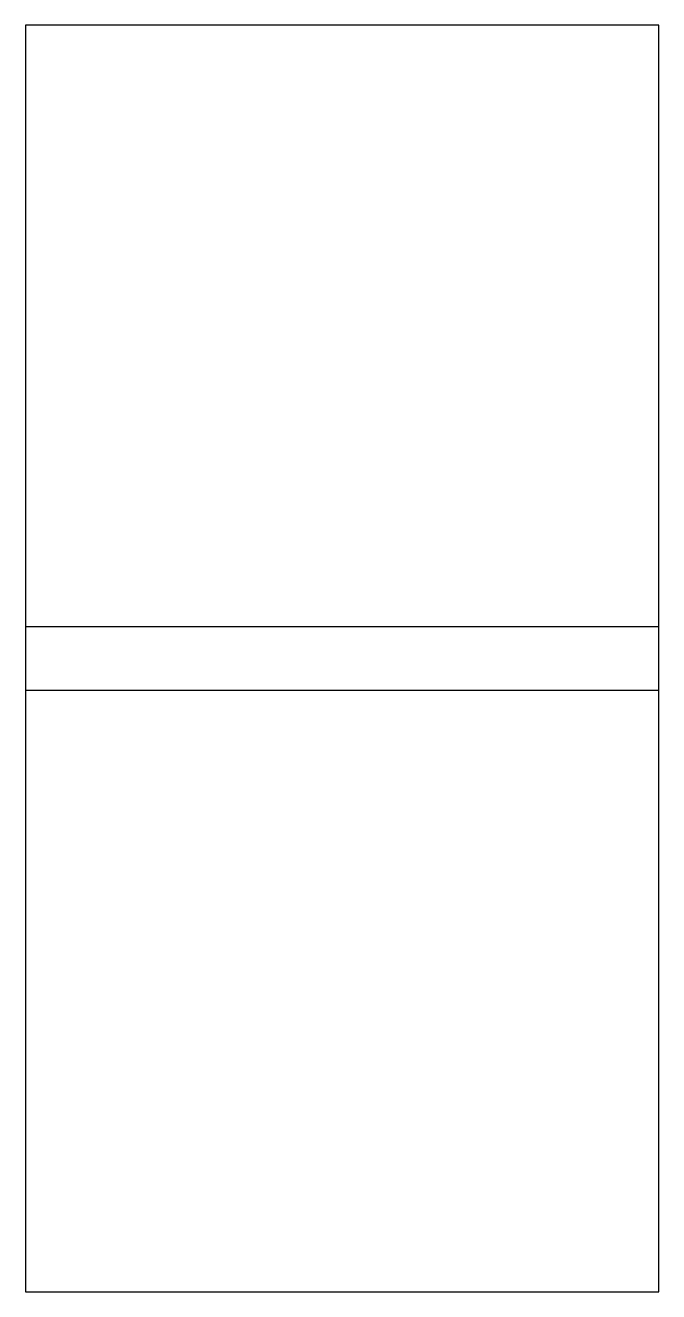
# Model space of a CAD drawing. Extents: x -25 to 25, y -50 to 50.
import ezdxf

# ---------------------------------------------------------------- set-up
doc = ezdxf.new("R2010")
doc.units = 0
doc.layers.add('LAYER_1', color=18, linetype='CONTINUOUS')

msp = doc.modelspace()

# ---------------------------------------------------------------- linework, layer by layer
at = {"layer": 'LAYER_1'}
for points in [[(-25, -50), (25, -50), (25, 50), (-25, 50)], [(-25, -2.5), (25, -2.5), (25, 2.5), (-25, 2.5)]]:
    msp.add_lwpolyline(points, close=True, dxfattribs=at)

doc.saveas('drawing.dxf')
